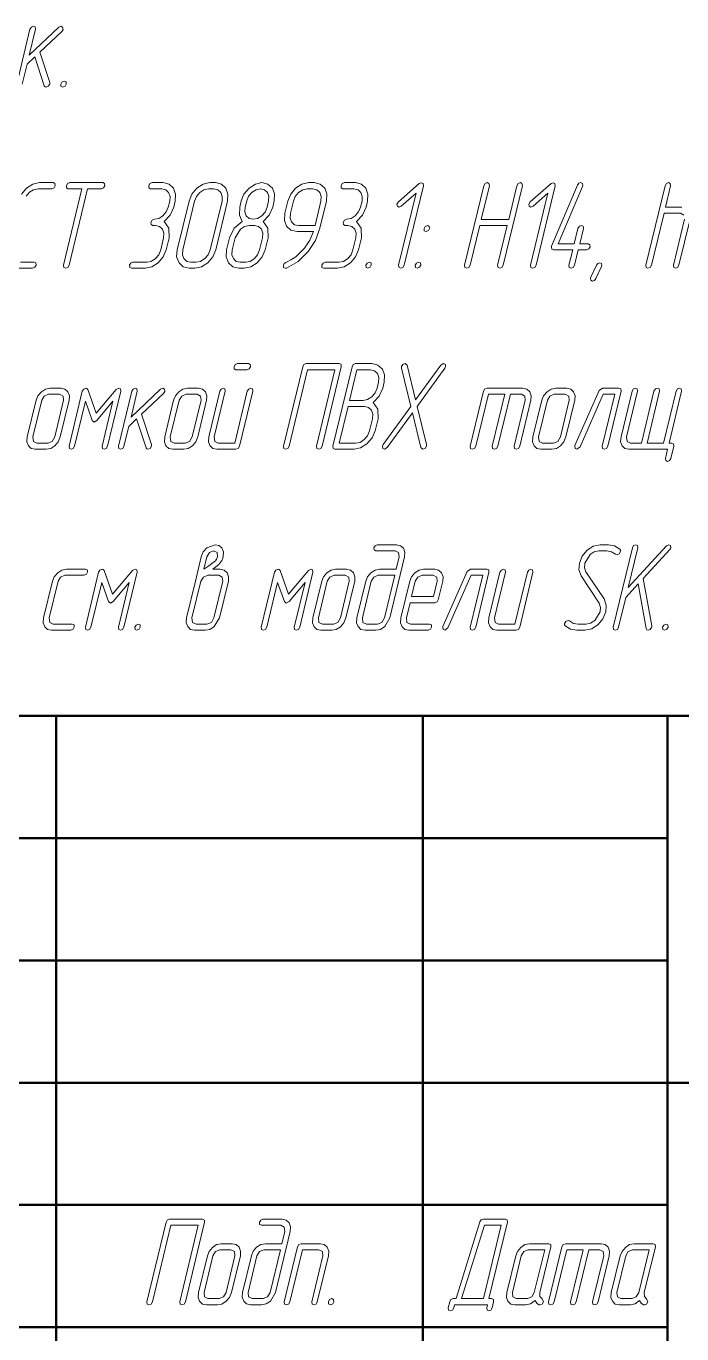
# Model space of a CAD drawing. Extents: x 0 to 420, y 0 to 297.
# Drawn here: x 268.8 to 295.6, y 34.7 to 88.2 of the extents above; entities that cross this region are included whole.
import ezdxf

# ---------------------------------------------------------------- set-up
doc = ezdxf.new("R2010")
doc.units = 0

msp = doc.modelspace()

# ---------------------------------------------------------------- linework, layer by layer
at = {"color": 7, "lineweight": 50}
for p, q in [((230, 60), (415, 60)), ((270, 5), (270, 60)), ((285, 5), (285, 60)), ((295, 5), (295, 60)), ((230, 55), (295, 55)), ((230, 50), (295, 50)), ((230, 45), (295, 45)), ((295, 45), (415, 45)), ((230, 40), (295, 40)), ((230, 40), (295, 40)), ((230, 35), (295, 35)), ((230, 35), (295, 35))]:
    msp.add_line(p, q, dxfattribs=at)
at = {"color": 7, "lineweight": 13}
for points in [[(268.605927, 85.839912), (268.803955, 86.653503), (269.121704, 86.955406), (269.508545, 85.773392), (269.540771, 85.727333), (269.586853, 85.717102), (269.674347, 85.752922), (269.729614, 85.839912), (269.729614, 85.911545), (269.324341, 87.149849), (270.222351, 87.994148), (270.277618, 88.081139), (270.259216, 88.168129), (270.190125, 88.209061), (270.098022, 88.168129), (268.896057, 87.027046), (269.149353, 88.09137), (269.135529, 88.183479), (269.071045, 88.21418), (268.983551, 88.17836), (268.923676, 88.09137), (268.380249, 85.839912)], [(268.762512, 81.255844), (268.900665, 81.419586), (269.071045, 81.521927), (269.255249, 81.562859), (269.8125, 81.562859), (269.90921, 81.603798), (269.959869, 81.685669), (269.946045, 81.772652), (269.872375, 81.813591), (269.315125, 81.813591), (269.038818, 81.75219), (268.780914, 81.588448), (268.573669, 81.347946)], [(295.592743, 80.810669), (294.92038, 80.810669), (295.132233, 81.685669), (295.1138, 81.777771), (295.044739, 81.813591), (294.957214, 81.777771), (294.906555, 81.685669), (294.11908, 78.436401), (294.132874, 78.344292), (294.201965, 78.313591), (294.294067, 78.344292), (294.344727, 78.436401), (294.860535, 80.559937), (295.532898, 80.559937), (295.675659, 80.488297)], [(295.698669, 80.314323), (295.242737, 78.436401), (295.256561, 78.344292), (295.325653, 78.313591), (295.417755, 78.344292), (295.468414, 78.436401), (295.924316, 80.314323)], [(268.472351, 78.313591), (269.029602, 78.313591), (269.126312, 78.35453), (269.172363, 78.436401), (269.163147, 78.528503), (269.089478, 78.564323), (268.532227, 78.564323)]]:
    msp.add_lwpolyline(points, dxfattribs=at)
for points in [[(270.323669, 85.967834), (270.231567, 85.926895), (270.180908, 85.839912), (270.190125, 85.752922), (270.263824, 85.717102), (270.360535, 85.758041), (270.406586, 85.839912), (270.397369, 85.932014)], [(271.0513, 81.562859), (270.296051, 78.436401), (270.314484, 78.344292), (270.383545, 78.313591), (270.471039, 78.344292), (270.521698, 78.436401), (271.276978, 81.562859), (271.843414, 81.562859), (271.935516, 81.603798), (271.986176, 81.685669), (271.976959, 81.772652), (271.90329, 81.813591), (270.549347, 81.813591), (270.457245, 81.772652), (270.411194, 81.685669), (270.415771, 81.598679), (270.489471, 81.562859)], [(274.413147, 80.227333), (274.661835, 80.488297), (274.804596, 80.810669), (274.864471, 81.061401), (274.882904, 81.347946), (274.799988, 81.593559), (274.620392, 81.757301), (274.371704, 81.813591), (273.92038, 81.813591), (273.828278, 81.772652), (273.782227, 81.685669), (273.786835, 81.598679), (273.860535, 81.562859), (274.311829, 81.562859), (274.477631, 81.521927), (274.592773, 81.414467), (274.652618, 81.250725), (274.643433, 81.061401), (274.583557, 80.810669), (274.500641, 80.616226), (274.362488, 80.457596), (274.192108, 80.345024), (274.012512, 80.314323), (273.92038, 80.273384), (273.865112, 80.186401), (273.878937, 80.099411), (273.952637, 80.063591), (274.063141, 80.063591), (274.228943, 80.022652), (274.348694, 79.915199), (274.403931, 79.751457), (274.390137, 79.562126), (274.270386, 79.060669), (274.192108, 78.866226), (274.058533, 78.707596), (273.883545, 78.595024), (273.699341, 78.564323), (273.137512, 78.564323), (273.04538, 78.523384), (272.99472, 78.436401), (273.003937, 78.349411), (273.077637, 78.313591), (273.639465, 78.313591), (273.911194, 78.364761), (274.173676, 78.533623), (274.376312, 78.774117), (274.496033, 79.060669), (274.615784, 79.562126), (274.606567, 79.956139)], [(276.522369, 79.060669), (277.00592, 81.061401), (277.024353, 81.347946), (276.936829, 81.593559), (276.752625, 81.757301), (276.508545, 81.813591), (276.282898, 81.813591), (276.006592, 81.75219), (275.748688, 81.588448), (275.546051, 81.342834), (275.430908, 81.061401), (274.947357, 79.060669), (274.924347, 78.774117), (275.021057, 78.533623), (275.196045, 78.364761), (275.440125, 78.313591), (275.665771, 78.313591), (275.9375, 78.364761), (276.200012, 78.533623), (276.402618, 78.774117)], [(276.296692, 79.060669), (276.213806, 78.861107), (276.080261, 78.707596), (275.905273, 78.595024), (275.725647, 78.564323), (275.5, 78.564323), (275.338806, 78.595024), (275.223694, 78.707596), (275.15921, 78.866226), (275.173035, 79.060669), (275.656586, 81.061401), (275.730255, 81.250725), (275.868408, 81.414467), (276.038818, 81.521927), (276.223022, 81.562859), (276.448669, 81.562859), (276.609863, 81.521927), (276.729614, 81.414467), (276.789459, 81.250725), (276.780273, 81.061401)], [(278.544067, 79.060669), (278.663818, 79.562126), (278.654602, 79.956139), (278.461182, 80.227333), (278.709869, 80.488297), (278.852631, 80.810669), (278.912506, 81.066513), (278.930908, 81.353065), (278.843414, 81.593559), (278.65921, 81.757301), (278.415131, 81.813591), (278.143433, 81.757301), (277.890137, 81.593559), (277.678284, 81.347946), (277.563171, 81.066513), (277.503296, 80.810669), (277.49408, 80.483185), (277.609192, 80.227333), (277.282227, 79.951019), (277.088806, 79.562126), (276.969086, 79.060669), (276.946045, 78.774117), (277.042755, 78.533623), (277.217773, 78.364761), (277.461853, 78.313591), (277.6875, 78.313591), (277.959198, 78.364761), (278.22171, 78.533623), (278.424347, 78.774117)], [(278.626953, 80.810669), (278.544067, 80.611107), (278.405914, 80.452477), (278.235535, 80.345024), (278.055908, 80.314323), (277.890137, 80.345024), (277.770386, 80.457596), (277.715118, 80.616226), (277.728943, 80.810669), (277.788818, 81.066513), (277.867096, 81.255844), (278.009857, 81.419586), (278.175659, 81.521927), (278.359863, 81.562859), (278.521057, 81.521927), (278.640778, 81.414467), (278.700653, 81.255844), (278.686829, 81.066513)], [(280.782227, 79.951019), (281.049347, 81.061401), (281.067749, 81.353065), (280.980255, 81.593559), (280.796051, 81.757301), (280.551971, 81.813591), (280.326294, 81.813591), (280.049988, 81.75219), (279.792114, 81.588448), (279.589478, 81.342834), (279.474335, 81.061401), (279.354614, 80.559937), (279.331573, 80.268272), (279.419067, 80.027771), (279.598694, 79.864029), (279.847351, 79.812859), (280.519745, 79.812859), (280.372375, 79.464905), (280.151306, 79.12719), (279.8013, 78.784348), (279.598694, 78.651314), (279.391449, 78.554085), (279.322357, 78.508034), (279.290131, 78.441513), (279.299347, 78.349411), (279.3638, 78.313591), (279.414459, 78.31871), (279.893433, 78.589905), (280.307892, 78.994148), (280.598022, 79.449554)], [(280.584198, 80.063591), (279.907227, 80.063591), (279.746033, 80.094292), (279.626312, 80.206863), (279.561829, 80.365494), (279.580261, 80.559937), (279.700012, 81.061401), (279.77829, 81.250725), (279.911835, 81.414467), (280.082245, 81.521927), (280.266449, 81.562859), (280.492096, 81.562859), (280.657898, 81.521927), (280.777618, 81.414467), (280.832886, 81.250725), (280.823669, 81.061401)], [(282.278931, 80.227333), (282.527618, 80.488297), (282.67038, 80.810669), (282.730255, 81.061401), (282.748688, 81.347946), (282.665771, 81.593559), (282.486176, 81.757301), (282.237488, 81.813591), (281.786194, 81.813591), (281.694061, 81.772652), (281.64801, 81.685669), (281.652618, 81.598679), (281.726318, 81.562859), (282.177612, 81.562859), (282.343414, 81.521927), (282.458557, 81.414467), (282.518402, 81.250725), (282.509216, 81.061401), (282.449341, 80.810669), (282.366455, 80.616226), (282.228271, 80.457596), (282.057892, 80.345024), (281.878296, 80.314323), (281.786194, 80.273384), (281.730927, 80.186401), (281.74472, 80.099411), (281.81842, 80.063591), (281.928955, 80.063591), (282.094727, 80.022652), (282.214478, 79.915199), (282.269714, 79.751457), (282.25592, 79.562126), (282.136169, 79.060669), (282.057892, 78.866226), (281.924347, 78.707596), (281.749329, 78.595024), (281.565125, 78.564323), (281.003296, 78.564323), (280.911194, 78.523384), (280.860535, 78.436401), (280.86972, 78.349411), (280.94342, 78.313591), (281.505249, 78.313591), (281.776978, 78.364761), (282.039459, 78.533623), (282.242096, 78.774117), (282.361847, 79.060669), (282.481567, 79.562126), (282.472351, 79.956139)], [(284.231567, 78.436401), (285.019073, 81.685669), (285.005249, 81.777771), (284.93158, 81.808472), (284.848694, 81.772652), (283.996704, 81.025581), (283.936829, 80.938591), (283.955261, 80.851601), (284.024353, 80.810669), (284.111847, 80.851601), (284.719727, 81.388885), (284.00592, 78.436401), (284.024353, 78.344292), (284.093414, 78.313591), (284.180908, 78.344292)], [(288.509857, 80.309204), (287.386169, 80.309204), (287.717773, 81.685669), (287.699341, 81.777771), (287.630249, 81.813591), (287.542755, 81.777771), (287.492096, 81.685669), (286.70459, 78.436401), (286.718414, 78.344292), (286.787506, 78.313591), (286.879608, 78.344292), (286.930267, 78.436401), (287.321716, 80.058472), (288.445374, 80.058472), (288.053955, 78.436401), (288.072357, 78.344292), (288.141449, 78.313591), (288.228943, 78.344292), (288.279602, 78.436401), (289.067108, 81.685669), (289.048676, 81.777771), (288.984192, 81.813591), (288.896698, 81.777771), (288.841431, 81.685669)], [(289.624329, 78.436401), (290.411835, 81.685669), (290.39801, 81.777771), (290.324341, 81.808472), (290.241455, 81.772652), (289.389465, 81.025581), (289.32959, 80.938591), (289.348022, 80.851601), (289.417114, 80.810669), (289.504608, 80.851601), (290.112488, 81.388885), (289.398682, 78.436401), (289.417114, 78.344292), (289.486176, 78.313591), (289.573669, 78.344292)], [(291.411194, 79.311401), (291.563141, 79.940781), (291.549347, 80.03289), (291.484863, 80.063591), (291.397369, 80.027771), (291.337494, 79.940781), (291.185516, 79.311401), (290.536194, 79.311401), (291.526306, 81.66008), (291.535522, 81.690781), (291.521698, 81.777771), (291.448029, 81.813591), (291.374329, 81.78801), (291.319061, 81.71125), (290.264465, 79.214172), (290.259857, 79.183472), (290.269073, 79.096489), (290.338135, 79.060669), (291.125641, 79.060669), (290.973694, 78.436401), (290.987488, 78.344292), (291.061188, 78.313591), (291.148682, 78.344292), (291.199341, 78.436401), (291.351318, 79.060669), (291.692108, 79.060669), (291.78421, 79.101601), (291.834869, 79.188591), (291.825653, 79.275581), (291.751953, 79.311401)], [(278.31842, 79.060669), (278.235535, 78.866226), (278.101959, 78.707596), (277.93158, 78.595024), (277.747375, 78.564323), (277.521698, 78.564323), (277.360535, 78.595024), (277.245392, 78.707596), (277.180908, 78.866226), (277.194733, 79.060669), (277.314453, 79.562126), (277.530914, 79.915199), (277.701324, 80.022652), (277.885529, 80.063591), (278.111176, 80.063591), (278.276978, 80.022652), (278.396698, 79.915199), (278.451965, 79.751457), (278.438171, 79.562126)], [(285.189453, 80.063591), (285.092773, 80.022652), (285.046692, 79.935669), (285.0513, 79.848679), (285.129608, 79.812859), (285.226318, 79.853798), (285.272369, 79.935669), (285.258545, 80.022652)], [(282.803955, 78.564323), (282.711853, 78.523384), (282.661194, 78.436401), (282.67038, 78.349411), (282.74408, 78.313591), (282.84079, 78.35453), (282.886841, 78.436401), (282.877625, 78.528503)], [(284.825653, 78.564323), (284.733551, 78.523384), (284.682892, 78.436401), (284.692108, 78.349411), (284.765778, 78.313591), (284.862488, 78.35453), (284.908539, 78.436401), (284.899353, 78.528503)], [(292.323029, 78.421043), (292.304596, 78.502922), (292.230896, 78.538734), (292.157227, 78.513153), (292.101959, 78.441513), (291.867096, 77.945168), (291.853271, 77.909348), (291.871704, 77.827477), (291.940796, 77.786545), (292.014465, 77.812126), (292.074341, 77.888885), (292.304596, 78.380112)], [(277.798035, 74.159355), (277.890137, 74.200294), (277.940796, 74.282166), (277.926971, 74.369148), (277.85791, 74.410088), (277.411194, 74.410088), (277.319092, 74.369148), (277.273041, 74.282166), (277.277649, 74.195175), (277.351318, 74.159355)], [(280.869751, 71.032898), (281.657227, 74.282166), (281.648041, 74.374268), (281.574341, 74.410088), (280.220398, 74.410088), (280.128296, 74.374268), (280.082245, 74.282166), (279.294739, 71.032898), (279.308563, 70.940788), (279.377625, 70.910088), (279.469727, 70.940788), (279.520386, 71.032898), (280.275665, 74.159355), (281.399353, 74.159355), (280.644073, 71.032898), (280.662506, 70.940788), (280.731567, 70.910088), (280.819092, 70.940788)], [(281.399353, 70.910088), (282.186829, 70.910088), (282.444733, 70.966377), (282.707245, 71.135231), (282.923676, 71.375732), (283.043427, 71.657166), (283.163147, 72.158623), (283.158569, 72.552635), (282.960541, 72.82383), (283.209229, 73.084793), (283.35199, 73.407166), (283.411835, 73.657898), (283.430267, 73.949562), (283.342773, 74.190056), (283.158569, 74.353798), (282.919067, 74.410088), (282.242096, 74.410088), (282.149994, 74.374268), (282.103943, 74.282166), (281.316437, 71.032898), (281.321045, 70.940788)], [(284.701324, 72.92617), (284.351318, 74.343567), (284.277649, 74.415207), (284.176331, 74.374268), (284.125671, 74.292397), (284.125671, 74.225876), (284.507904, 72.660088), (283.370392, 71.099419), (283.338165, 71.032898), (283.35199, 70.945908), (283.425659, 70.910088), (283.536194, 70.976608), (284.572357, 72.399124), (284.913147, 70.976608), (284.996063, 70.910088), (285.088165, 70.945908), (285.138824, 71.032898), (285.143433, 71.099419), (284.761169, 72.660088), (285.898682, 74.225876), (285.926331, 74.292397), (285.917114, 74.379387), (285.843414, 74.415207), (285.728302, 74.343567)], [(281.998016, 72.905701), (282.297363, 74.159355), (282.859222, 74.159355), (283.020386, 74.118423), (283.140137, 74.010963), (283.195404, 73.847221), (283.186188, 73.657898), (283.126312, 73.407166), (283.043427, 73.212723), (282.909882, 73.054092), (282.734863, 72.941521), (282.559875, 72.905701)], [(270.162506, 71.411552), (270.526306, 72.91082), (270.535522, 73.100143), (270.475647, 73.263885), (270.355927, 73.371346), (270.194733, 73.407166), (269.743408, 73.407166), (269.554596, 73.371346), (269.388824, 73.258774), (269.250671, 73.095032), (269.176971, 72.91082), (268.813171, 71.411552), (268.799347, 71.21199), (268.859222, 71.05336), (268.974335, 70.940788), (269.140137, 70.910088), (269.591431, 70.910088), (269.771057, 70.940788), (269.946045, 71.05336), (270.07959, 71.21199)], [(272.09671, 71.032898), (272.640137, 73.284355), (272.626312, 73.376465), (272.561829, 73.412277), (272.451324, 73.355995), (271.636169, 72.388885), (271.290802, 73.355995), (271.253937, 73.396927), (271.212494, 73.412277), (271.120392, 73.371346), (271.065125, 73.284355), (270.521698, 71.032898), (270.535522, 70.940788), (270.604614, 70.910088), (270.696716, 70.940788), (270.747375, 71.032898), (271.194092, 72.869881), (271.470398, 72.08699), (271.548676, 72.01535), (271.65921, 72.08699), (272.317749, 72.869881), (271.871063, 71.032898), (271.884857, 70.940788), (271.953949, 70.910088), (272.046051, 70.940788)], [(273.487488, 72.342834), (274.385529, 73.187134), (274.440796, 73.274124), (274.422363, 73.361115), (274.353271, 73.402046), (274.261169, 73.361115), (273.059204, 72.220032), (273.3125, 73.284355), (273.298676, 73.376465), (273.234222, 73.407166), (273.146698, 73.371346), (273.086853, 73.284355), (272.543427, 71.032898), (272.561829, 70.940788), (272.63092, 70.910088), (272.718414, 70.940788), (272.769073, 71.032898), (272.967102, 71.846489), (273.284851, 72.148392), (273.671722, 70.966377), (273.703949, 70.920319), (273.75, 70.910088), (273.837494, 70.945908), (273.892761, 71.032898), (273.892761, 71.10453)], [(275.785522, 71.411552), (276.149353, 72.91082), (276.158569, 73.100143), (276.098694, 73.263885), (275.978943, 73.371346), (275.817749, 73.407166), (275.366455, 73.407166), (275.177643, 73.371346), (275.011841, 73.258774), (274.873688, 73.095032), (274.799988, 72.91082), (274.436188, 71.411552), (274.422363, 71.21199), (274.482239, 71.05336), (274.597382, 70.940788), (274.763153, 70.910088), (275.214478, 70.910088), (275.394073, 70.940788), (275.569092, 71.05336), (275.702637, 71.21199)], [(277.49408, 71.032898), (278.037506, 73.284355), (278.023682, 73.376465), (277.95459, 73.407166), (277.871704, 73.371346), (277.811829, 73.284355), (277.300659, 71.16082), (276.628296, 71.16082), (276.485535, 71.232452), (276.462494, 71.411552), (276.913818, 73.284355), (276.899994, 73.376465), (276.830933, 73.407166), (276.743408, 73.371346), (276.688171, 73.284355), (276.236847, 71.411552), (276.223022, 71.217102), (276.287506, 71.058479), (276.402649, 70.945908), (276.56842, 70.910088), (277.351318, 70.910088), (277.44342, 70.940788)], [(288.348694, 73.156433), (287.832886, 71.032898), (287.84671, 70.940788), (287.92041, 70.910088), (288.007904, 70.940788), (288.058563, 71.032898), (288.574341, 73.156433), (289.025665, 73.156433), (289.163818, 73.084793), (289.186829, 72.91082), (288.730927, 71.032898), (288.749329, 70.940788), (288.81842, 70.910088), (288.905914, 70.940788), (288.956573, 71.032898), (289.412506, 72.91082), (289.421722, 73.100143), (289.366455, 73.263885), (289.246704, 73.371346), (289.08551, 73.407166), (287.621063, 73.407166), (287.528961, 73.376465), (287.478302, 73.284355), (286.934875, 71.032898), (286.948669, 70.940788), (287.017761, 70.910088), (287.109863, 70.940788), (287.160522, 71.032898), (287.676331, 73.156433)], [(290.849335, 71.411552), (291.213165, 72.91082), (291.222382, 73.100143), (291.162506, 73.263885), (291.042755, 73.371346), (290.881592, 73.407166), (290.430267, 73.407166), (290.241455, 73.371346), (290.075653, 73.258774), (289.9375, 73.095032), (289.863831, 72.91082), (289.5, 71.411552), (289.486176, 71.21199), (289.546051, 71.05336), (289.661194, 70.940788), (289.826965, 70.910088), (290.27829, 70.910088), (290.457886, 70.940788), (290.632904, 71.05336), (290.766449, 71.21199)], [(292.557892, 71.032898), (293.101318, 73.284355), (293.09671, 73.376465), (293.018433, 73.407166), (292.346069, 73.407166), (292.212494, 73.309944), (291.217773, 71.063599), (291.208557, 71.032898), (291.222382, 70.945908), (291.296051, 70.910088), (291.424988, 71.007309), (292.373688, 73.156433), (292.848022, 73.156433), (292.332245, 71.032898), (292.346069, 70.940788), (292.415131, 70.910088), (292.507233, 70.940788)], [(293.939484, 71.16082), (293.488159, 71.16082), (293.350006, 71.232452), (293.326965, 71.411552), (293.77829, 73.284355), (293.764465, 73.376465), (293.695404, 73.412277), (293.60791, 73.376465), (293.552643, 73.284355), (293.101318, 71.411552), (293.087494, 71.21199), (293.147369, 71.05336), (293.262512, 70.940788), (293.428284, 70.910088), (295.007904, 70.910088), (294.915802, 70.536552), (294.934204, 70.444443), (294.998688, 70.413742), (295.086182, 70.444443), (295.141449, 70.536552), (295.261169, 71.032898), (295.251984, 71.125), (295.178284, 71.16082), (295.067749, 71.16082), (295.578949, 73.284355), (295.565125, 73.376465), (295.496063, 73.412277), (295.413147, 73.376465), (295.353302, 73.284355), (294.842102, 71.16082), (294.165131, 71.16082), (294.676331, 73.284355), (294.662506, 73.376465), (294.598022, 73.412277), (294.510529, 73.376465), (294.450653, 73.284355)], [(269.936829, 71.411552), (269.830933, 71.232452), (269.651306, 71.16082), (269.200012, 71.16082), (269.061829, 71.232452), (269.038818, 71.411552), (269.402618, 72.91082), (269.508545, 73.084793), (269.683563, 73.156433), (270.134857, 73.156433), (270.277618, 73.084793), (270.300659, 72.91082)], [(275.559875, 71.411552), (275.453949, 71.232452), (275.274353, 71.16082), (274.823029, 71.16082), (274.684875, 71.232452), (274.661835, 71.411552), (275.025665, 72.91082), (275.131592, 73.084793), (275.30658, 73.156433), (275.757904, 73.156433), (275.900665, 73.084793), (275.923676, 72.91082)], [(290.623688, 71.411552), (290.517761, 71.232452), (290.338165, 71.16082), (289.886841, 71.16082), (289.748688, 71.232452), (289.725647, 71.411552), (290.089478, 72.91082), (290.195404, 73.084793), (290.370392, 73.156433), (290.821716, 73.156433), (290.964478, 73.084793), (290.987488, 72.91082)], [(281.574341, 71.16082), (281.933563, 72.654968), (282.605927, 72.654968), (282.76712, 72.619148), (282.891449, 72.511696), (282.951324, 72.347954), (282.9375, 72.158623), (282.817749, 71.657166), (282.734863, 71.457603), (282.601318, 71.304092), (282.426331, 71.191521), (282.246704, 71.16082)], [(276.39801, 66.003654), (276.526978, 66.095757), (276.651306, 66.192978), (276.771057, 66.35672), (276.798676, 66.418129), (276.826324, 66.505112), (276.840118, 66.714912), (276.775665, 66.878654), (276.655914, 66.970757), (276.494751, 67.001457), (276.158539, 66.878654), (276.011169, 66.714912), (275.928284, 66.505112), (275.688812, 65.507309), (275.325012, 64.008041), (275.311188, 63.813595), (275.375671, 63.654968), (275.490784, 63.542397), (275.656586, 63.506577), (276.103271, 63.506577), (276.287506, 63.542397), (276.462494, 63.654968), (276.674347, 64.008041), (277.038147, 65.507309), (277.047363, 65.696632), (276.987488, 65.860374), (276.867767, 65.967834), (276.706573, 66.003654)], [(283.904602, 66.003654), (283.232239, 66.003654), (283.043427, 65.967834), (282.873016, 65.860374), (282.734863, 65.696632), (282.661194, 65.507309), (282.297363, 64.008041), (282.283539, 63.813595), (282.348022, 63.654968), (282.463165, 63.542397), (282.628937, 63.506577), (283.075653, 63.506577), (283.259857, 63.542397), (283.434875, 63.654968), (283.646698, 64.008041), (284.25, 66.505112), (284.259216, 66.694443), (284.203949, 66.858185), (284.07959, 66.965637), (283.918427, 67.006577), (283.13092, 67.006577), (283.038818, 66.965637), (282.992767, 66.878654), (282.997375, 66.791664), (283.071045, 66.755844), (283.858551, 66.755844), (284.001312, 66.684212), (284.024353, 66.505112)], [(293.055267, 66.827484), (292.838806, 66.960526), (292.585541, 67.006577), (292.253967, 67.006577), (291.963806, 66.945175), (291.705933, 66.771194), (291.507904, 66.530701), (291.397369, 66.254387), (291.374359, 65.972954), (291.466461, 65.727341), (292.207886, 64.611839), (292.263153, 64.442978), (292.249359, 64.258766), (292.037506, 63.905701), (291.85791, 63.793125), (291.678284, 63.757309), (291.351318, 63.757309), (291.157898, 63.78801), (290.996704, 63.89035), (290.936859, 63.910816), (290.849335, 63.869881), (290.794067, 63.782894), (290.794067, 63.726604), (290.821716, 63.685669), (291.028961, 63.547512), (291.291443, 63.506577), (291.618439, 63.506577), (291.903961, 63.562862), (292.166443, 63.736839), (292.359863, 63.972221), (292.475006, 64.253654), (292.493439, 64.535088), (292.405914, 64.78582), (291.669067, 65.901314), (291.609222, 66.065056), (291.623047, 66.254387), (291.834869, 66.607452), (292.000671, 66.714912), (292.194092, 66.755844), (292.525665, 66.755844), (292.719086, 66.720024), (292.88028, 66.617691), (292.940125, 66.597221), (293.027649, 66.638153), (293.087494, 66.725143), (293.082886, 66.786545)], [(293.299347, 64.842102), (293.805908, 65.399849), (294.132904, 63.578213), (294.160522, 63.521927), (294.211182, 63.506577), (294.298706, 63.542397), (294.353943, 63.624268), (294.358551, 63.649853), (294.358551, 63.685669), (294.013153, 65.625), (295.100006, 66.807014), (295.146057, 66.878654), (295.123047, 66.970757), (295.053955, 67.006577), (294.957245, 66.955406), (293.400665, 65.256577), (293.792114, 66.878654), (293.773682, 66.970757), (293.70462, 67.006577), (293.617096, 66.970757), (293.566467, 66.878654), (292.778961, 63.629383), (292.792755, 63.537277), (292.861847, 63.506577), (292.953949, 63.537277), (293.004608, 63.629383)], [(276.03421, 66.003654), (276.153931, 66.505112), (276.264465, 66.689323), (276.434875, 66.755844), (276.582245, 66.689323), (276.600647, 66.505112), (276.559204, 66.418129), (276.508545, 66.351608), (276.47171, 66.320908), (276.236847, 66.136696)], [(270.595398, 63.506577), (270.692108, 63.547512), (270.738159, 63.629383), (270.728943, 63.721489), (270.655273, 63.757309), (269.867767, 63.757309), (269.729614, 63.828945), (269.706573, 64.008041), (270.070404, 65.507309), (270.176331, 65.681282), (270.351318, 65.752922), (271.138824, 65.752922), (271.235535, 65.793854), (271.281586, 65.880844), (271.272369, 65.967834), (271.198669, 66.003654), (270.411194, 66.003654), (270.222351, 65.967834), (270.05658, 65.855263), (269.918427, 65.691521), (269.844727, 65.507309), (269.480927, 64.008041), (269.467102, 63.808475), (269.526978, 63.649853), (269.64209, 63.537277), (269.807892, 63.506577)], [(272.764465, 63.629383), (273.307892, 65.880844), (273.294067, 65.972954), (273.229614, 66.008766), (273.11908, 65.952484), (272.303955, 64.985374), (271.958557, 65.952484), (271.921722, 65.993416), (271.880249, 66.008766), (271.788147, 65.967834), (271.73291, 65.880844), (271.189484, 63.629383), (271.203278, 63.537277), (271.272369, 63.506577), (271.364471, 63.537277), (271.415131, 63.629383), (271.861847, 65.46637), (272.138153, 64.683479), (272.216431, 64.611839), (272.326965, 64.683479), (272.985535, 65.46637), (272.538818, 63.629383), (272.552643, 63.537277), (272.621704, 63.506577), (272.713806, 63.537277)], [(279.957886, 63.629383), (280.501312, 65.880844), (280.487488, 65.972954), (280.423035, 66.008766), (280.3125, 65.952484), (279.497375, 64.985374), (279.151978, 65.952484), (279.115143, 65.993416), (279.073669, 66.008766), (278.981567, 65.967834), (278.926331, 65.880844), (278.382904, 63.629383), (278.396698, 63.537277), (278.46579, 63.506577), (278.557892, 63.537277), (278.608551, 63.629383), (279.055267, 65.46637), (279.331573, 64.683479), (279.409851, 64.611839), (279.520386, 64.683479), (280.178955, 65.46637), (279.732239, 63.629383), (279.746063, 63.537277), (279.815125, 63.506577), (279.907227, 63.537277)], [(281.846039, 64.008041), (282.209869, 65.507309), (282.219086, 65.696632), (282.15921, 65.860374), (282.039459, 65.967834), (281.878296, 66.003654), (281.426971, 66.003654), (281.238159, 65.967834), (281.072357, 65.855263), (280.934204, 65.691521), (280.860535, 65.507309), (280.496704, 64.008041), (280.48288, 63.808475), (280.542755, 63.649853), (280.657898, 63.537277), (280.823669, 63.506577), (281.274994, 63.506577), (281.45459, 63.537277), (281.629608, 63.649853), (281.763153, 63.808475)], [(284.475647, 64.632309), (285.484222, 64.632309), (285.576324, 64.66301), (285.626984, 64.755112), (285.811188, 65.507309), (285.820404, 65.696632), (285.760529, 65.860374), (285.640778, 65.967834), (285.479614, 66.003654), (285.02829, 66.003654), (284.839478, 65.967834), (284.673676, 65.855263), (284.535522, 65.691521), (284.461853, 65.507309), (284.098022, 64.008041), (284.084198, 63.808475), (284.144073, 63.649853), (284.259216, 63.537277), (284.424988, 63.506577), (285.212494, 63.506577), (285.309204, 63.547512), (285.355255, 63.629383), (285.346069, 63.721489), (285.272369, 63.757309), (284.484863, 63.757309), (284.34671, 63.828945), (284.323669, 64.008041)], [(287.155914, 63.629383), (287.699341, 65.880844), (287.694733, 65.972954), (287.616455, 66.003654), (286.944092, 66.003654), (286.810516, 65.906433), (285.815796, 63.660084), (285.80658, 63.629383), (285.820404, 63.542397), (285.894073, 63.506577), (286.023041, 63.603798), (286.97171, 65.752922), (287.446045, 65.752922), (286.930267, 63.629383), (286.944092, 63.537277), (287.013153, 63.506577), (287.105255, 63.537277)], [(288.956573, 63.629383), (289.5, 65.880844), (289.486176, 65.972954), (289.417114, 66.003654), (289.334229, 65.967834), (289.274353, 65.880844), (288.763153, 63.757309), (288.086182, 63.757309), (287.948029, 63.828945), (287.924988, 64.008041), (288.376312, 65.880844), (288.362488, 65.972954), (288.293427, 66.003654), (288.205933, 65.967834), (288.150665, 65.880844), (287.699341, 64.008041), (287.685516, 63.808475), (287.745392, 63.649853), (287.860535, 63.537277), (288.026306, 63.506577), (288.813812, 63.506577), (288.905914, 63.537277)], [(276.448669, 64.008041), (276.342773, 63.828945), (276.163147, 63.757309), (275.716431, 63.757309), (275.573669, 63.828945), (275.550659, 64.008041), (275.914459, 65.507309), (276.020386, 65.681282), (276.200012, 65.752922), (276.646698, 65.752922), (276.789459, 65.681282), (276.8125, 65.507309)], [(281.620392, 64.008041), (281.514465, 63.828945), (281.334869, 63.757309), (280.883545, 63.757309), (280.745392, 63.828945), (280.722351, 64.008041), (281.086182, 65.507309), (281.192108, 65.681282), (281.367096, 65.752922), (281.81842, 65.752922), (281.961182, 65.681282), (281.984192, 65.507309)], [(283.844727, 65.752922), (283.421051, 64.008041), (283.315125, 63.828945), (283.135529, 63.757309), (282.688812, 63.757309), (282.546051, 63.828945), (282.52301, 64.008041), (282.886841, 65.507309), (282.992767, 65.681282), (283.172363, 65.752922)], [(284.535522, 64.883041), (284.6875, 65.507309), (284.793427, 65.681282), (284.968414, 65.752922), (285.419739, 65.752922), (285.5625, 65.681282), (285.58551, 65.507309), (285.433563, 64.883041)], [(273.353943, 63.757309), (273.261841, 63.716373), (273.211182, 63.629383), (273.220398, 63.542397), (273.294067, 63.506577), (273.390778, 63.547512), (273.436829, 63.629383), (273.427643, 63.721489)], [(294.94342, 63.757309), (294.851318, 63.716373), (294.800659, 63.629383), (294.809875, 63.542397), (294.883545, 63.506577), (294.980255, 63.547512), (295.026306, 63.629383), (295.01709, 63.721489)], [(275.280243, 36.041668), (276.067749, 39.290939), (276.058533, 39.383041), (275.984863, 39.418861), (274.63092, 39.418861), (274.538818, 39.383041), (274.492767, 39.290939), (273.705261, 36.041668), (273.719086, 35.949562), (273.788147, 35.918861), (273.880249, 35.949562), (273.930908, 36.041668), (274.686188, 39.168129), (275.809845, 39.168129), (275.054596, 36.041668), (275.073029, 35.949562), (275.14209, 35.918861), (275.229584, 35.949562)], [(279.226959, 38.415939), (278.554596, 38.415939), (278.365784, 38.380119), (278.195374, 38.272663), (278.05722, 38.108921), (277.983551, 37.919594), (277.61972, 36.420322), (277.605927, 36.22588), (277.67038, 36.067253), (277.785522, 35.954681), (277.951294, 35.918861), (278.39801, 35.918861), (278.582214, 35.954681), (278.757233, 36.067253), (278.969055, 36.420322), (279.572357, 38.9174), (279.581573, 39.106728), (279.526306, 39.27047), (279.401978, 39.377926), (279.240784, 39.418861), (278.453278, 39.418861), (278.361176, 39.377926), (278.315125, 39.290939), (278.319733, 39.203949), (278.393402, 39.168129), (279.180908, 39.168129), (279.323669, 39.096493), (279.34671, 38.9174)], [(287.810181, 36.169594), (287.699677, 36.169594), (288.454926, 39.296055), (288.445709, 39.388161), (288.37204, 39.418861), (287.469391, 39.418861), (287.414154, 39.408627), (287.381897, 39.388161), (287.32663, 39.30629), (286.354919, 36.169594), (286.235199, 36.169594), (286.143097, 36.133774), (286.092438, 36.041668), (286.03717, 35.796055), (286.050995, 35.703949), (286.115448, 35.673248), (286.202972, 35.703949), (286.262817, 35.796055), (286.290466, 35.918861), (287.639801, 35.918861), (287.612183, 35.796055), (287.621368, 35.703949), (287.69046, 35.673248), (287.777954, 35.703949), (287.833221, 35.796055), (287.888489, 36.041668), (287.883881, 36.133774)], [(286.580597, 36.169594), (287.510864, 39.168129), (288.197021, 39.168129), (287.473999, 36.169594)], [(277.168427, 36.420322), (277.532227, 37.919594), (277.541443, 38.108921), (277.481567, 38.272663), (277.361847, 38.380119), (277.200653, 38.415939), (276.749329, 38.415939), (276.560516, 38.380119), (276.394714, 38.267548), (276.256561, 38.103802), (276.182892, 37.919594), (275.819061, 36.420322), (275.805267, 36.22076), (275.865112, 36.062138), (275.980255, 35.949562), (276.146057, 35.918861), (276.597351, 35.918861), (276.776978, 35.949562), (276.951965, 36.062138), (277.08551, 36.22076)], [(276.942749, 36.420322), (276.836823, 36.24123), (276.657227, 36.169594), (276.205902, 36.169594), (276.067749, 36.24123), (276.044739, 36.420322), (276.408539, 37.919594), (276.514465, 38.093571), (276.689453, 38.165207), (277.140778, 38.165207), (277.283539, 38.093571), (277.30658, 37.919594)], [(279.167084, 38.165207), (278.743408, 36.420322), (278.637482, 36.24123), (278.457886, 36.169594), (278.011169, 36.169594), (277.868408, 36.24123), (277.845398, 36.420322), (278.209198, 37.919594), (278.315125, 38.093571), (278.49472, 38.165207)], [(280.677612, 36.041668), (281.133545, 37.919594), (281.142761, 38.108921), (281.082886, 38.272663), (280.963135, 38.380119), (280.801971, 38.415939), (280.014465, 38.415939), (279.922363, 38.385235), (279.871704, 38.293129), (279.328278, 36.041668), (279.342102, 35.949562), (279.411163, 35.918861), (279.503296, 35.949562), (279.553925, 36.041668), (280.069733, 38.165207), (280.742096, 38.165207), (280.884857, 38.093571), (280.907898, 37.919594), (280.451965, 36.041668), (280.46579, 35.949562), (280.534851, 35.918861), (280.626953, 35.949562)], [(289.873352, 36.159359), (289.785858, 36.261696), (289.78125, 36.420322), (290.232574, 38.293129), (290.227966, 38.385235), (290.149658, 38.415939), (289.362183, 38.415939), (289.17334, 38.380119), (289.007568, 38.267548), (288.869415, 38.103802), (288.795715, 37.919594), (288.431915, 36.420322), (288.418091, 36.22076), (288.477966, 36.062138), (288.593079, 35.949562), (288.758881, 35.918861), (289.210205, 35.918861), (289.403625, 35.959797), (289.58783, 36.087723), (289.656891, 35.990498), (289.744415, 35.918861), (289.785858, 35.913746), (289.873352, 35.949562), (289.924011, 36.041668)], [(289.555603, 36.420322), (289.449677, 36.24123), (289.27005, 36.169594), (288.818756, 36.169594), (288.680603, 36.24123), (288.657562, 36.420322), (289.021393, 37.919594), (289.127289, 38.093571), (289.302307, 38.165207), (289.979279, 38.165207)], [(291.55426, 38.165207), (291.038483, 36.041668), (291.052307, 35.949562), (291.125977, 35.918861), (291.21347, 35.949562), (291.26413, 36.041668), (291.779938, 38.165207), (292.231262, 38.165207), (292.369415, 38.093571), (292.392426, 37.919594), (291.936523, 36.041668), (291.954926, 35.949562), (292.024017, 35.918861), (292.111511, 35.949562), (292.16217, 36.041668), (292.618103, 37.919594), (292.627289, 38.108921), (292.572021, 38.272663), (292.452301, 38.380119), (292.291107, 38.415939), (290.82663, 38.415939), (290.734528, 38.385235), (290.683868, 38.293129), (290.140442, 36.041668), (290.154266, 35.949562), (290.223358, 35.918861), (290.31546, 35.949562), (290.366119, 36.041668), (290.881897, 38.165207)], [(294.147034, 36.159359), (294.05954, 36.261696), (294.054932, 36.420322), (294.506256, 38.293129), (294.501648, 38.385235), (294.42334, 38.415939), (293.635864, 38.415939), (293.447021, 38.380119), (293.28125, 38.267548), (293.143097, 38.103802), (293.069397, 37.919594), (292.705597, 36.420322), (292.691772, 36.22076), (292.751648, 36.062138), (292.86676, 35.949562), (293.032562, 35.918861), (293.483887, 35.918861), (293.677307, 35.959797), (293.861511, 36.087723), (293.930603, 35.990498), (294.018097, 35.918861), (294.05954, 35.913746), (294.147034, 35.949562), (294.197693, 36.041668)], [(293.829285, 36.420322), (293.723358, 36.24123), (293.543762, 36.169594), (293.092438, 36.169594), (292.954285, 36.24123), (292.931244, 36.420322), (293.295074, 37.919594), (293.40097, 38.093571), (293.575989, 38.165207), (294.25296, 38.165207)], [(281.271698, 36.169594), (281.179596, 36.128658), (281.128937, 36.041668), (281.138153, 35.954681), (281.211823, 35.918861), (281.308533, 35.959797), (281.354584, 36.041668), (281.345398, 36.133774)]]:
    msp.add_lwpolyline(points, close=True, dxfattribs=at)

doc.saveas('drawing.dxf')
